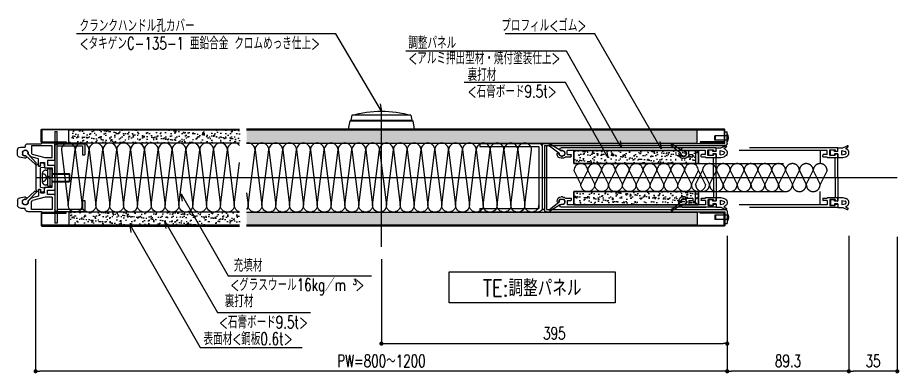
# Model space of a CAD drawing. Extents: x 21 to 47673, y 9 to 26406.
# Drawn here: x 4497 to 5135, y 20680 to 20937 of the extents above; entities that cross this region are included whole.
import ezdxf
from ezdxf.enums import TextEntityAlignment as Align

# ---------------------------------------------------------------- set-up
doc = ezdxf.new("R2010")
doc.units = 0
doc.header["$LTSCALE"] = 10
doc.header["$PDMODE"] = 35
doc.header["$PDSIZE"] = 5
doc.linetypes.add('HIDDEN', pattern=[9.525, 6.35, -3.175])
for name, color, linetype in [('_基準', 1, 'Continuous'), ('_文字', 3, 'Continuous'), ('_製品', 4, 'Continuous'), ('_製品寸法', 9, 'Continuous'), ('_製品点線', 6, 'Continuous')]:
    doc.layers.add(name, color=color, linetype=linetype)
doc.styles.add('OKAMURA', font='simplex8.shx', dxfattribs={"width": 0.7, "bigfont": 'BIGFONT.shx'})
doc.dimstyles.new('OKAMURA-003', dxfattribs={"dimscale": 3, "dimtxt": 3, "dimasz": 1, "dimexe": 0, "dimexo": 3, "dimgap": 1, "dimtad": 1, "dimdec": 3, "dimdsep": 46, "dimtxsty": 'OKAMURA', "dimblk1": 'DOT', "dimblk2": 'DOT', "dimsah": 1, "dimcen": 0, "dimclrd": 9, "dimclre": 9, "dimclrt": 3, "dimadec": 0, "dimazin": 0, "dimtfac": 1, "dimtdec": 3, "dimtix": 1, "dimtmove": 2, "dimatfit": 3, "dimldrblk": 'NONE', "dimfxl": 0, "dimtolj": 1, "dimarcsym": 0})
pattern_1 = [(37.5, (-2975.263, 4866.6654), (-0.160003, 4.8941324), [0, -3.8608, 0, -4.318, 0, -4.1275]), (7.5, (-2975.263, 4866.6654), (4.495233, 7.168251), [0, -2.0828, 0, -3.4798, 0, -1.3335]), (327.5, (-2978.387, 4866.6654), (7.9099237, 0.014372), [0, -1.27, 0, -4.572, 0, -5.969]), (317.5, (-2978.387, 4866.6654), (7.6355645, 2.229293), [0, -0.635, 0, -2.9972, 0, -3.429])]
pattern_2 = [(37.5, (-2967.863, 4866.6654), (-0.160003, 4.8941324), [0, -3.8608, 0, -4.318, 0, -4.1275]), (7.5, (-2967.863, 4866.6654), (4.495233, 7.168251), [0, -2.0828, 0, -3.4798, 0, -1.3335]), (327.5, (-2970.987, 4866.6654), (7.9099237, 0.0143718), [0, -1.27, 0, -4.572, 0, -5.969]), (317.5, (-2970.987, 4866.6654), (7.6355645, 2.229293), [0, -0.635, 0, -2.9972, 0, -3.429])]

# ---------------------------------------------------------------- blocks, each defined once
blk = doc.blocks.new('_DOT')
at = {"color": 0, "linetype": 'ByBlock'}
blk.add_line((-0.5, 0), (-1, 0), dxfattribs=at)
at = {"color": 0, "linetype": 'ByBlock', "const_width": 0.5}
blk.add_lwpolyline([(-0.25, 0, 1), (0.25, 0, 1)], format="xyb", close=True, dxfattribs=at)
blk = doc.blocks.new('*D2203')
at = {"layer": '_製品寸法', "color": 9, "lineweight": -2, "transparency": 16777216}
for p, q in [((500, -42.1), (500, -140)), ((0, -59), (0, -140)), ((497, -140), (3, -140))]:
    blk.add_line(p, q, dxfattribs=at)
at = {"layer": 'Defpoints', "color": 0, "transparency": 16777216}
for p in [(500, -33.1), (0, -50), (0, -140)]:
    blk.add_point(p, dxfattribs=at)
at = {"layer": '_製品寸法', "color": 9, "lineweight": -2, "transparency": 16777216, "xscale": 3, "yscale": 3, "zscale": 3, "rotation": 180}
blk.add_blockref('_DOT', (0, -140), dxfattribs=at)
at = {"layer": '_製品寸法', "color": 9, "lineweight": -2, "transparency": 16777216, "xscale": 3, "yscale": 3, "zscale": 3}
blk.add_blockref('_DOT', (500, -140), dxfattribs=at)
at = {"layer": '_製品寸法', "color": 3, "transparency": 16777216, "insert": (250, -132.5), "char_height": 9, "attachment_point": 5, "style": 'OKAMURA'}
blk.add_mtext('\\A1;PW=800～1200', dxfattribs=at)
blk = doc.blocks.new('_None')
blk = doc.blocks.new('*D2204')
at = {"layer": '_製品寸法', "color": 9, "lineweight": -2, "transparency": 16777216}
for p, q in [((500, -42.1), (500, -120)), ((250, -59), (250, -120)), ((253, -120), (497, -120))]:
    blk.add_line(p, q, dxfattribs=at)
at = {"layer": 'Defpoints', "color": 0, "transparency": 16777216}
for p in [(500, -33.1), (250, -50), (500, -120)]:
    blk.add_point(p, dxfattribs=at)
at = {"layer": '_製品寸法', "color": 9, "lineweight": -2, "transparency": 16777216, "xscale": 3, "yscale": 3, "zscale": 3, "rotation": 180}
blk.add_blockref('_DOT', (250, -120), dxfattribs=at)
at = {"layer": '_製品寸法', "color": 9, "lineweight": -2, "transparency": 16777216, "xscale": 3, "yscale": 3, "zscale": 3}
blk.add_blockref('_DOT', (500, -120), dxfattribs=at)
at = {"layer": '_製品寸法', "color": 3, "transparency": 16777216, "insert": (375, -112.5), "char_height": 9, "attachment_point": 5, "style": 'OKAMURA'}
blk.add_mtext('\\A1;395', dxfattribs=at)
blk = doc.blocks.new('A$C7C7E46CA')
at = {"layer": '_製品'}
for p, q in [((0, 49.4), (42.7, 49.4)), ((0, 47.1), (0, 49.4)), ((0, 47.1), (42.7, 47.1)), ((42.7, 2.3), (42.7, 47.1)), ((45, 2.3), (45, 47.1)), ((0, 2.3), (42.7, 2.3)), ((0, 0), (0, 2.3)), ((0, 0), (42.7, 0))]:
    blk.add_line(p, q, dxfattribs=at)
for centre, start, end in [((42.7, 47.1), 0, 90), ((42.7, 2.3), 270, 0)]:
    blk.add_arc(centre, 2.3, start, end, dxfattribs=at)
blk = doc.blocks.new('A$C0FEE6D3D')
at = {"layer": '_製品'}
for p, q in [((0.25, 47.03), (6.91, 41.88)), ((8.05, 43.51), (0.93, 48.01)), ((120.31, 45.56), (8.61, 45.56)), ((120.61, 45.56), (124.11, 45.56)), ((120.61, 43.01), (120.61, 45.56)), ((120.61, 43.56), (120.61, 45.26)), ((124.11, 45.56), (127.4, 47.07)), ((126.11, 45.17), (127.86, 46.18)), ((126.11, 45.17), (126.98, 44.73)), ((5.61, 41.31), (5.61, 41.06)), ((7.11, 41.06), (7.11, 41.31)), ((9.61, 43.56), (8.61, 43.56)), ((8.61, 39.56), (9.61, 39.56)), ((11.11, 42.06), (11.11, 41.06)), ((11.11, 42.06), (11.11, 41.06)), ((11.75, 38.96), (15.51, 38.96)), ((112.81, 43.66), (12.81, 43.66)), ((12.81, 40.66), (12.81, 43.66)), ((12.81, 40.66), (15.51, 40.66)), ((15.81, 39.26), (15.81, 40.36)), ((109.81, 39.26), (109.81, 40.36)), ((112.81, 40.66), (110.11, 40.66)), ((110.11, 38.96), (112.81, 38.96)), ((112.81, 40.66), (112.81, 43.66)), ((112.81, 38.86), (112.81, 38.96)), ((113.11, 38.56), (120.61, 38.56)), ((114.71, 40.26), (114.71, 43.86)), ((115.01, 44.16), (118.61, 44.16)), ((118.61, 39.96), (115.01, 39.96)), ((115.31, 40.06), (115.31, 44.06)), ((115.31, 44.06), (118.31, 44.06)), ((118.31, 40.06), (115.31, 40.06)), ((118.31, 43.01), (118.31, 44.06)), ((120.61, 43.01), (118.31, 43.01)), ((120.61, 41.11), (118.31, 41.11)), ((118.31, 41.11), (118.31, 40.06)), ((120.61, 41.11), (118.31, 41.11)), ((118.61, 44.16), (118.61, 43.26)), ((118.61, 43.26), (120.31, 43.26)), ((120.31, 41.06), (118.61, 41.06)), ((118.61, 39.96), (118.61, 41.06)), ((118.61, 24.06), (118.61, 38.56)), ((120.61, 41.11), (120.61, 38.56)), ((120.61, 24.36), (120.61, 40.76)), ((120.61, 38.56), (124.11, 38.56)), ((123.61, 40.49), (123.61, 43.62)), ((123.61, 43.62), (125.87, 43.02)), ((123.61, 40.49), (125.87, 41.09)), ((124.11, 38.56), (126.38, 39.16)), ((9.61, 38.06), (8.61, 38.06)), ((118.61, 24.06), (118.61, 9.56)), ((120.61, 24.36), (120.31, 24.06)), ((120.61, 23.76), (120.31, 24.06)), ((120.61, 23.76), (120.61, 7.36)), ((5.61, 6.81), (5.61, 7.06)), ((7.11, 7.06), (7.11, 6.81)), ((9.61, 10.06), (8.61, 10.06)), ((8.61, 8.56), (9.61, 8.56)), ((11.11, 6.06), (11.11, 7.06)), ((11.11, 6.06), (11.11, 7.06)), ((11.75, 9.16), (15.51, 9.16)), ((12.81, 7.46), (12.81, 4.46)), ((12.81, 7.46), (15.51, 7.46)), ((15.81, 8.86), (15.81, 7.76)), ((109.81, 8.86), (109.81, 7.76)), ((110.11, 9.16), (112.81, 9.16)), ((112.81, 7.46), (110.11, 7.46)), ((112.81, 9.26), (112.81, 9.16)), ((112.81, 7.46), (112.81, 4.46)), ((113.11, 9.56), (120.61, 9.56)), ((114.71, 7.86), (114.71, 4.26)), ((118.61, 8.16), (115.01, 8.16)), ((115.31, 8.06), (115.31, 4.06)), ((118.31, 8.06), (115.31, 8.06)), ((118.31, 7.01), (118.31, 8.06)), ((120.61, 7.01), (118.31, 7.01)), ((120.61, 7.01), (118.31, 7.01)), ((118.61, 8.16), (118.61, 7.06)), ((120.31, 7.06), (118.61, 7.06)), ((120.61, 7.01), (120.61, 9.56)), ((120.61, 9.56), (124.11, 9.56)), ((123.61, 7.62), (123.61, 4.49)), ((123.61, 7.62), (125.87, 7.02)), ((124.11, 9.56), (126.38, 8.96)), ((0.25, 1.08), (6.91, 6.23)), ((8.05, 4.6), (0.93, 0.1)), ((9.61, 4.56), (8.61, 4.56)), ((120.31, 2.56), (8.61, 2.56)), ((112.81, 4.46), (12.81, 4.46)), ((115.01, 3.96), (118.61, 3.96)), ((115.31, 4.06), (118.31, 4.06)), ((118.31, 5.11), (118.31, 4.06)), ((120.61, 5.11), (118.31, 5.11)), ((118.61, 4.86), (120.31, 4.86)), ((118.61, 3.96), (118.61, 4.86)), ((120.61, 5.11), (120.61, 2.56)), ((120.61, 4.56), (120.61, 2.86)), ((120.61, 2.56), (124.11, 2.56)), ((123.61, 4.49), (125.87, 5.09)), ((124.11, 2.56), (127.4, 1.04)), ((126.11, 2.94), (126.98, 3.39)), ((126.11, 2.94), (127.86, 1.93))]:
    blk.add_line(p, q, dxfattribs=at)
for centre, radius, start, end in [((0.59, 47.52), 0.6, 55.00043, 235.00043), ((8.61, 44.56), 1, 90, 270), ((120.31, 45.26), 0.3, 0.00009, 90), ((125.61, 42.06), 3, 284.81767, 62.90822), ((127.61, 46.61), 0.5, 300.00242, 114.67084), ((6.36, 41.31), 0.75, 0, 180), ((8.61, 41.06), 3, 180, 270), ((6.61, 41.48), 0.5, 1.62983, 53.19305), ((9.11, 41.56), 2, 181.62985, 108.37125), ((8.61, 41.06), 1.5, 180, 270), ((8.32, 43.93), 0.5, 236.81003, 288.37213), ((9.61, 42.06), 1.5, 0, 90), ((9.61, 41.06), 1.5, 270, 0), ((9.61, 41.06), 3, 270, 315.57293), ((15.51, 40.36), 0.3, 0.00009, 90.00009), ((15.51, 39.26), 0.3, 270.00009, 0.00009), ((110.11, 40.36), 0.3, 90.00009, 180.00009), ((110.11, 39.26), 0.3, 180.00009, 270.00009), ((113.11, 38.86), 0.3, 180.00009, 270.00009), ((115.01, 43.86), 0.3, 90.00009, 180.00009), ((115.01, 40.26), 0.3, 180.00009, 270.00009), ((120.31, 43.56), 0.3, 270.00009, 0.00009), ((120.31, 40.76), 0.3, 0.00009, 90.00009), ((125.61, 42.06), 1, 284.81767, 74.93504), ((8.61, 7.06), 3, 90, 180), ((6.36, 6.81), 0.75, 180, 0), ((6.61, 6.63), 0.5, 306.80705, 358.37027), ((9.11, 6.56), 2, 251.62885, 178.37024), ((8.61, 7.06), 1.5, 90, 180), ((9.61, 7.06), 3, 44.42829, 90), ((9.61, 7.06), 1.5, 0, 90), ((15.51, 8.86), 0.3, 0, 90), ((15.51, 7.76), 0.3, 270, 0), ((110.11, 8.86), 0.3, 90, 180), ((110.11, 7.76), 0.3, 180, 270), ((113.11, 9.26), 0.3, 90, 180), ((115.01, 7.86), 0.3, 90, 180), ((120.31, 7.36), 0.3, 270, 0), ((125.61, 6.06), 1, 285.06505, 75.18242), ((125.61, 6.06), 3, 297.09187, 75.18242), ((0.59, 0.59), 0.6, 124.99966, 304.99966), ((8.61, 3.56), 1, 90, 270), ((8.32, 4.18), 0.5, 71.62796, 123.19006), ((9.61, 6.06), 1.5, 270, 0), ((115.01, 4.26), 0.3, 180, 270), ((120.31, 4.56), 0.3, 0, 90), ((120.31, 2.86), 0.3, 270, 0), ((127.61, 1.5), 0.5, 245.32925, 59.99767)]:
    blk.add_arc(centre, radius, start, end, dxfattribs=at)
blk = doc.blocks.new('P15_SS_TAYNAM_TE')
at = {"layer": '_製品'}
for p, q in [((24, 0), (-24, 0)), ((-22.94, -6), (-24, 0)), ((24, 0), (22.94, -6)), ((-22.94, -6), (22.94, -6)), ((-22, -6), (-22, -6.5)), ((22, -6), (22, -6.5)), ((-22, -6.5), (22, -6.5)), ((-21.38, -10), (-22, -6.5)), ((21.38, -10), (-21.38, -10)), ((21.38, -10), (22, -6.5))]:
    blk.add_line(p, q, dxfattribs=at)
blk.add_arc((0, 64.7), 77.7, 254.02719, 285.97292, dxfattribs=at)
blk = doc.blocks.new('A$C096F286E')
at = {"layer": '_製品'}
for p, q in [((6.2, 9), (0, 9)), ((1.53, 9), (1.53, 0)), ((4.68, 9), (4.68, 0)), ((4.68, 0.5), (1.53, 0.5)), ((4.68, 0), (1.53, 0))]:
    blk.add_line(p, q, dxfattribs=at)
blk.add_arc((3.1, 4.7), 5.31, 54.24261, 125.75739, dxfattribs=at)
blk = doc.blocks.new('A$C32CB7D14')
at = {"layer": '_製品'}
for p, q in [((0, 19.5), (1, 20.5)), ((0, 19.5), (0, 1.5)), ((1.5, 20.5), (1, 20.5)), ((1.5, 18.75), (1.5, 20.5)), ((3, 18.75), (3, 21)), ((5.5, 21), (3, 21)), ((6, 17.8), (5.5, 21)), ((1.5, 18.75), (3, 18.75)), ((3, 17.5), (6, 17.8)), ((3, 17.5), (3, 3.5)), ((0, 1.5), (1, 0.5)), ((1.5, 0.5), (1, 0.5)), ((1.5, 2.25), (1.5, 0.5)), ((1.5, 2.25), (3, 2.25)), ((6, 3.2), (3, 3.5)), ((3, 2.25), (3, 0)), ((5.5, 0), (6, 3.2)), ((5.5, 0), (3, 0))]:
    blk.add_line(p, q, dxfattribs=at)
blk = doc.blocks.new('A$C72ED3FC6')
at = {"layer": '_製品'}
for p, q in [((0.5, 9.25), (0, 8.75)), ((12.8, 8.75), (0, 8.75)), ((0, 8.75), (0, 3.75)), ((12.8, 9.25), (0.5, 9.25)), ((0.5, 3.25), (0.5, 9.25)), ((12.8, 12.5), (14.4, 12.5)), ((12.8, 12.5), (12.8, 0)), ((14.4, 12.5), (14.4, 0)), ((16, 12.5), (14.4, 12.5)), ((14.4, 7.17), (16, 6.25)), ((16, 12.5), (16, 0)), ((12.8, 3.75), (0, 3.75)), ((0, 3.75), (0.5, 3.25)), ((12.8, 3.25), (0.5, 3.25)), ((14.4, 0), (12.8, 0)), ((14.4, 6.25), (16, 5.33)), ((14.4, 0), (16, 0))]:
    blk.add_line(p, q, dxfattribs=at)
at = {"layer": '_製品', "linetype": 'HIDDEN', "ltscale": 0.5}
blk.add_line((20, 3.75), (20, 8.75), dxfattribs=at)
for centre, radius, start, end in [((17.54, 9.05), 2.48, 353.07269, 128.21191), ((19.36, 6.46), 2.37, 74.41132, 185.19995), ((17.54, 3.45), 2.48, 231.78809, 6.92735), ((19.36, 6.04), 2.37, 174.80017, 285.58872)]:
    blk.add_arc(centre, radius, start, end, dxfattribs=at)
blk = doc.blocks.new('A$C47657887')
at = {"layer": '_製品'}
for p, q in [((9.77, 1.02), (3.93, 7.44)), ((2.51, 6.02), (8.92, 0.18))]:
    blk.add_line(p, q, dxfattribs=at)
for centre, radius, start, end in [((1.99, 7.95), 2, 345.13234, 284.86819), ((9.35, 0.6), 0.6, 225, 45)]:
    blk.add_arc(centre, radius, start, end, dxfattribs=at)
blk = doc.blocks.new('A$C098A5279')
at = {"layer": '_製品'}
for p, q in [((0, 0), (0, 66)), ((1.6, 66), (0, 66)), ((1.6, 33), (1.6, 66)), ((1.6, 57.5), (20, 57.5)), ((1.6, 55.9), (20, 55.9)), ((20, 49.5), (20, 55.9)), ((21.6, 49.5), (21.6, 55.9)), ((20, 49.5), (21.6, 49.5)), ((1.6, 33), (1.6, 0)), ((20, 16.5), (21.6, 16.5)), ((20, 10.1), (20, 16.5)), ((21.6, 10.1), (21.6, 16.5)), ((1.6, 10.1), (20, 10.1)), ((1.6, 8.5), (20, 8.5)), ((1.6, 0), (0, 0))]:
    blk.add_line(p, q, dxfattribs=at)
for centre, start, end in [((1.6, 55.9), 90.001, 180), ((20, 55.9), 0, 90), ((1.6, 10.1), 179.999, 270), ((20, 10.1), 270, 0)]:
    blk.add_arc(centre, 1.6, start, end, dxfattribs=at)
blk = doc.blocks.new('P15US_BASE00')
at = {"layer": '_製品'}
for p, q in [((-13.5, 16.26), (-13.5, 20)), ((-11.5, 22), (-8, 22)), ((-7.76, 19.77), (-8.76, 19.59)), ((-8, 22.96), (-8, 22)), ((-7.55, 23.8), (-6.75, 24.33)), ((-6.2, 24.5), (3.5, 24.5)), ((11.5, 23), (-3.5, 23)), ((-3.5, 23), (-3.5, 17.47)), ((3.91, 24.91), (3.5, 24.5)), ((4.12, 25), (13, 25)), ((11.5, 14.27), (11.5, 23)), ((13.5, 12.77), (13.5, 24.5)), ((-8.61, 14.14), (-12.26, 14.78)), ((-10, 18.11), (-10, 17.14)), ((-7.75, 14.14), (-8.61, 14.14)), ((-7.75, 15.64), (-8.5, 15.64)), ((-6, 18.29), (-6, 17.14)), ((-6, 17.14), (-4.29, 15.43)), ((-3.5, 17.47), (-2.68, 16.65)), ((1.5, 13.5), (-2.92, 14.64)), ((6.5, 14.27), (-2.68, 16.65)), ((1.5, 8.8), (1.5, 13.5)), ((11.5, 14.27), (6.5, 14.27)), ((1.8, 8.5), (2.7, 8.5)), ((3, 8.8), (3, 10.7)), ((3.3, 11), (5.7, 11)), ((6, 10.7), (6, 7)), ((6, 7), (11.5, 7)), ((8, 12.27), (8, 9)), ((13, 12.27), (8, 12.27)), ((8, 9), (13, 9)), ((11.5, 7), (11.5, 0.3)), ((13.5, 0.3), (13.5, 8.5)), ((11.5, 0.3), (11.8, 0)), ((11.5, -0.3), (11.8, 0)), ((13.5, 0.3), (13.2, 0)), ((13.2, 0), (13.5, -0.3)), ((11.5, -7), (11.5, -0.3)), ((13.5, -0.3), (13.5, -8.5)), ((1.5, -8.8), (1.5, -13.5)), ((1.8, -8.5), (2.7, -8.5)), ((3, -8.8), (3, -10.7)), ((3.3, -11), (5.7, -11)), ((6, -7), (11.5, -7)), ((6, -10.7), (6, -7)), ((8, -9), (13, -9)), ((8, -12.27), (8, -9)), ((13, -12.27), (8, -12.27)), ((-13.5, -16.26), (-13.5, -20)), ((-8.61, -14.14), (-12.26, -14.78)), ((-10, -18.11), (-10, -17.14)), ((-7.75, -14.14), (-8.61, -14.14)), ((-7.75, -15.64), (-8.5, -15.64)), ((-6, -17.14), (-4.29, -15.43)), ((-6, -18.29), (-6, -17.14)), ((-3.5, -17.47), (-2.68, -16.65)), ((-3.5, -23), (-3.5, -17.47)), ((1.5, -13.5), (-2.92, -14.64)), ((6.5, -14.27), (-2.68, -16.65)), ((11.5, -14.27), (6.5, -14.27)), ((11.5, -14.27), (11.5, -23)), ((13.5, -12.77), (13.5, -24.5)), ((13.5, -12.77), (13.5, -24.5)), ((-11.5, -22), (-8, -22)), ((-7.76, -19.77), (-8.76, -19.59)), ((-8, -22.96), (-8, -22)), ((-7.55, -23.8), (-6.75, -24.33)), ((-6.2, -24.5), (3.5, -24.5)), ((11.5, -23), (-3.5, -23)), ((3.91, -24.91), (3.5, -24.5)), ((4.12, -25), (13, -25))]:
    blk.add_line(p, q, dxfattribs=at)
for centre, radius, start, end in [((-11.5, 20), 2, 90, 180), ((-8.5, 18.11), 1.5, 100.00002, 180), ((-7, 22.96), 1, 123.69007, 180), ((-7.5, 18.29), 1.5, 0.00001, 100.00002), ((-6.2, 23.5), 1, 90, 123.69007), ((4.12, 24.7), 0.3, 90, 135), ((13, 24.5), 0.5, 0, 90), ((-12, 16.26), 1.5, 180, 260), ((-8.5, 17.14), 1.5, 180, 270), ((-7.75, 14.89), 0.75, 270, 90), ((-2.17, 17.55), 3, 225, 255.5), ((13, 12.77), 0.5, 270, 0), ((1.8, 8.8), 0.3, 180, 270), ((2.7, 8.8), 0.3, 270, 0), ((3.3, 10.7), 0.3, 90, 180), ((5.7, 10.7), 0.3, 0, 90), ((13, 8.5), 0.5, 0, 90), ((1.8, -8.8), 0.3, 90, 180), ((2.7, -8.8), 0.3, 0, 90), ((3.3, -10.7), 0.3, 180, 270), ((5.7, -10.7), 0.3, 270, 360), ((13, -8.5), 0.5, 270, 0), ((13, -12.77), 0.5, 0, 90), ((-12, -16.26), 1.5, 100, 180), ((-8.5, -17.14), 1.5, 90, 180), ((-8.5, -18.11), 1.5, 180, 259.99998), ((-7.5, -18.29), 1.5, 259.99998, 359.99999), ((-7.75, -14.89), 0.75, 270, 90), ((-2.17, -17.55), 3, 104.5, 135), ((-11.5, -20), 2, 180, 270), ((-7, -22.96), 1, 180, 236.30993), ((-6.2, -23.5), 1, 236.30993, 270), ((4.12, -24.7), 0.3, 225, 270), ((13, -24.5), 0.5, 270, 0)]:
    blk.add_arc(centre, radius, start, end, dxfattribs=at)
for name, p in [('A$C098A5279', (13.5, -33)), ('A$C47657887', (-9.98, 9.71)), ('A$C32CB7D14', (0, -10.5))]:
    blk.add_blockref(name, p, dxfattribs=at)
at = {"layer": '_製品', "xscale": -1}
blk.add_blockref('A$C72ED3FC6', (24.3, -6.25), dxfattribs=at)
at = {"layer": '_製品', "xscale": -1, "rotation": 180}
blk.add_blockref('A$C47657887', (-9.98, -9.71), dxfattribs=at)
blk = doc.blocks.new('P15SS_BASE_TE_TV')
at = {"layer": '_製品'}
h = blk.add_hatch(dxfattribs=at)
h.set_pattern_fill('AR-SAND', color=256, scale=0.1, style=0)
h.set_pattern_definition(pattern_1)
edge = h.paths.add_edge_path()
edge.add_line((147.5, 24.9), (24, 24.9))
edge.add_line((24, 24.9), (24, 34.4))
edge.add_line((24, 34.4), (147.5, 34.4))
h = blk.add_hatch(dxfattribs=at)
h.set_pattern_fill('AR-SAND', color=256, scale=0.1, style=0)
h.set_pattern_definition(pattern_2)
edge = h.paths.add_edge_path()
edge.add_line((152.5, 24.9), (478.4, 24.9))
edge.add_line((478.4, 24.9), (478.4, 34.4))
edge.add_line((478.4, 34.4), (152.5, 34.4))
h = blk.add_hatch(dxfattribs=at)
h.set_pattern_fill('AR-SAND', color=256, scale=0.1, style=0)
h.set_pattern_definition([(37.5, (-357.1593, -1106.242), (-0.160003, 4.894132), [0, -3.8608, 0, -4.318, 0, -4.1275]), (7.5, (-357.1593, -1106.242), (4.495233, 7.16825), [0, -2.0828, 0, -3.4798, 0, -1.3335]), (327.5, (-360.2835, -1106.242), (7.909924, 0.014372), [0, -1.27, 0, -4.572, 0, -5.969]), (317.5, (-360.2835, -1106.242), (7.635565, 2.229293), [0, -0.635, 0, -2.9972, 0, -3.429])])
h.paths.add_polyline_path([(389.2, 10.1), (479.2, 10.1), (479.2, 19.6), (389.2, 19.6)])
h = blk.add_hatch(dxfattribs=at)
h.set_pattern_fill('AR-SAND', color=256, scale=0.1, style=0)
h.set_pattern_definition([(37.5, (-8528.622, 4696.829), (-0.1600031, 4.8941324), [0, -3.8608, 0, -4.318, 0, -4.1275]), (7.5, (-8528.622, 4696.829), (4.495233, 7.168251), [0, -2.0828, 0, -3.4798, 0, -1.3335]), (327.5, (-8531.746, 4696.829), (7.9099237, 0.0143718), [0, -1.27, 0, -4.572, 0, -5.969]), (317.5, (-8531.746, 4696.829), (7.6355645, 2.2292932), [0, -0.635, 0, -2.9972, 0, -3.429])])
h.paths.add_polyline_path([(389.2, -10.1), (479.2, -10.1), (479.2, -19.6), (389.2, -19.6)])
h = blk.add_hatch(dxfattribs=at)
h.set_pattern_fill('AR-SAND', color=256, scale=0.1, style=0)
h.set_pattern_definition(pattern_1)
edge = h.paths.add_edge_path()
edge.add_line((147.5, -24.9), (24, -24.9))
edge.add_line((24, -24.9), (24, -34.4))
edge.add_line((24, -34.4), (147.5, -34.4))
h = blk.add_hatch(dxfattribs=at)
h.set_pattern_fill('AR-SAND', color=256, scale=0.1, style=0)
h.set_pattern_definition(pattern_2)
edge = h.paths.add_edge_path()
edge.add_line((152.5, -24.9), (478.4, -24.9))
edge.add_line((478.4, -24.9), (478.4, -34.4))
edge.add_line((478.4, -34.4), (152.5, -34.4))
at = {"layer": '_基準'}
blk.add_line((250, 50), (250, -50), dxfattribs=at)
at = {"layer": '_製品'}
for p, q in [((498.4, 33.1), (500, 33.1)), ((498.4, 24.7), (498.4, 33.1)), ((500, 24.7), (500, 33.1)), ((366.2, -23.1), (366.2, 23.1)), ((367.8, 23.1), (366.2, 23.1)), ((367.8, -23.1), (367.8, 23.1)), ((369.4, 24.7), (498.4, 24.7)), ((369.4, -23.1), (369.4, 23.1)), ((369.4, 23.1), (498.4, 23.1)), ((484.2, 5.1), (479.2, -5.1)), ((367.8, -23.1), (498.4, -23.1)), ((367.8, -24.7), (498.4, -24.7)), ((498.4, -24.7), (498.4, -33.1)), ((500, -24.7), (500, -33.1)), ((498.4, -33.1), (500, -33.1))]:
    blk.add_line(p, q, dxfattribs=at)
for points in [[(147.5, 34.4), (4.6, 34.4), (4.6, 25.8), (22, 25.8), (22, 25.2), (4.6, 25.2, -0.414214), (4, 25.8), (4, 34.4, -0.414214), (4.6, 35), (147.5, 35)], [(152.5, 34.4), (497.8, 34.4), (497.8, 25.8), (480.4, 25.8), (480.4, 25.2), (497.8, 25.2, 0.414214), (498.4, 25.8), (498.4, 34.4, 0.414214), (497.8, 35), (152.5, 35)], [(33.63, 20), (33.63, 20, 0.414214), (28.63, 25), (28.63, 25, 0.414214), (23.63, 20), (23.63, 20), (28.63, -20), (28.63, -20, -0.414214), (23.63, -25), (23.63, -25, -0.414214), (18.63, -20), (18.63, -20), (23.63, 20)], [(43.63, 20), (43.63, 20, 0.414214), (38.63, 25), (38.63, 25, 0.414214), (33.63, 20), (33.63, 20), (38.63, -20), (38.63, -20, -0.414214), (33.63, -25), (33.63, -25, -0.414214), (28.63, -20), (28.63, -20), (33.63, 20)], [(53.63, 20), (53.63, 20, 0.414214), (48.63, 25), (48.63, 25, 0.414214), (43.63, 20), (43.63, 20), (48.63, -20), (48.63, -20, -0.414214), (43.63, -25), (43.63, -25, -0.414214), (38.63, -20), (38.63, -20), (43.63, 20)], [(63.63, 20), (63.63, 20, 0.414214), (58.63, 25), (58.63, 25, 0.414214), (53.63, 20), (53.63, 20), (58.63, -20), (58.63, -20, -0.414214), (53.63, -25), (53.63, -25, -0.414214), (48.63, -20), (48.63, -20), (53.63, 20)], [(73.63, 20), (73.63, 20, 0.414214), (68.63, 25), (68.63, 25, 0.414214), (63.63, 20), (63.63, 20), (68.63, -20), (68.63, -20, -0.414214), (63.63, -25), (63.63, -25, -0.414214), (58.63, -20), (58.63, -20), (63.63, 20)], [(83.63, 20), (83.63, 20, 0.414214), (78.63, 25), (78.63, 25, 0.414214), (73.63, 20), (73.63, 20), (78.63, -20), (78.63, -20, -0.414214), (73.63, -25), (73.63, -25, -0.414214), (68.63, -20), (68.63, -20), (73.63, 20)], [(93.63, 20), (93.63, 20, 0.414214), (88.63, 25), (88.63, 25, 0.414214), (83.63, 20), (83.63, 20), (88.63, -20), (88.63, -20, -0.414214), (83.63, -25), (83.63, -25, -0.414214), (78.63, -20), (78.63, -20), (83.63, 20)], [(103.63, 20), (103.63, 20, 0.414214), (98.63, 25), (98.63, 25, 0.414214), (93.63, 20), (93.63, 20), (98.63, -20), (98.63, -20, -0.414214), (93.63, -25), (93.63, -25, -0.414214), (88.63, -20), (88.63, -20), (93.63, 20)], [(113.63, 20), (113.63, 20, 0.414214), (108.63, 25), (108.63, 25, 0.414214), (103.63, 20), (103.63, 20), (108.63, -20), (108.63, -20, -0.414214), (103.63, -25), (103.63, -25, -0.414214), (98.63, -20), (98.63, -20), (103.63, 20)], [(123.63, 20), (123.63, 20, 0.414214), (118.63, 25), (118.63, 25, 0.414214), (113.63, 20), (113.63, 20), (118.63, -20), (118.63, -20, -0.414214), (113.63, -25), (113.63, -25, -0.414214), (108.63, -20), (108.63, -20), (113.63, 20)], [(133.63, 20), (133.63, 20, 0.414214), (128.63, 25), (128.63, 25, 0.414214), (123.63, 20), (123.63, 20), (128.63, -20), (128.63, -20, -0.414214), (123.63, -25), (123.63, -25, -0.414214), (118.63, -20), (118.63, -20), (123.63, 20)], [(143.63, 20), (143.63, 20, 0.414214), (138.63, 25), (138.63, 25, 0.414214), (133.63, 20), (133.63, 20), (138.63, -20), (138.63, -20, -0.414214), (133.63, -25), (133.63, -25, -0.414214), (128.63, -20), (128.63, -20), (133.63, 20)], [(147.5, -23.17, -0.224591), (143.63, -25), (143.63, -25, -0.414214), (138.63, -20), (138.63, -20), (143.63, 20)], [(147.5, 24.87, 0.348652), (143.63, 20), (143.63, 20), (147.5, -10.92)], [(163.63, 20), (163.63, 20, 0.414214), (158.63, 25), (158.63, 25, 0.414214), (153.63, 20), (153.63, 20), (158.63, -20), (158.63, -20, -0.414214), (153.63, -25), (153.63, -25, -0.057288), (152.5, -24.87, -0.057288)], [(153.63, 20), (153.63, 20, 0.173483), (152.5, 23.17, 0.173483)], [(173.63, 20), (173.63, 20, 0.414214), (168.63, 25), (168.63, 25, 0.414214), (163.63, 20), (163.63, 20), (168.63, -20), (168.63, -20, -0.414214), (163.63, -25), (163.63, -25, -0.414214), (158.63, -20), (158.63, -20), (163.63, 20)], [(183.63, 20), (183.63, 20, 0.414214), (178.63, 25), (178.63, 25, 0.414214), (173.63, 20), (173.63, 20), (178.63, -20), (178.63, -20, -0.414214), (173.63, -25), (173.63, -25, -0.414214), (168.63, -20), (168.63, -20), (173.63, 20)], [(193.63, 20), (193.63, 20, 0.414214), (188.63, 25), (188.63, 25, 0.414214), (183.63, 20), (183.63, 20), (188.63, -20), (188.63, -20, -0.414214), (183.63, -25), (183.63, -25, -0.414214), (178.63, -20), (178.63, -20), (183.63, 20)], [(203.63, 20), (203.63, 20, 0.414214), (198.63, 25), (198.63, 25, 0.414214), (193.63, 20), (193.63, 20), (198.63, -20), (198.63, -20, -0.414214), (193.63, -25), (193.63, -25, -0.414214), (188.63, -20), (188.63, -20), (193.63, 20)], [(213.63, 20), (213.63, 20, 0.414214), (208.63, 25), (208.63, 25, 0.414214), (203.63, 20), (203.63, 20), (208.63, -20), (208.63, -20, -0.414214), (203.63, -25), (203.63, -25, -0.414214), (198.63, -20), (198.63, -20), (203.63, 20)], [(223.63, 20), (223.63, 20, 0.414214), (218.63, 25), (218.63, 25, 0.414214), (213.63, 20), (213.63, 20), (218.63, -20), (218.63, -20, -0.414214), (213.63, -25), (213.63, -25, -0.414214), (208.63, -20), (208.63, -20), (213.63, 20)], [(233.63, 20), (233.63, 20, 0.414214), (228.63, 25), (228.63, 25, 0.414214), (223.63, 20), (223.63, 20), (228.63, -20), (228.63, -20, -0.414214), (223.63, -25), (223.63, -25, -0.414214), (218.63, -20), (218.63, -20), (223.63, 20)], [(243.63, 20), (243.63, 20, 0.414214), (238.63, 25), (238.63, 25, 0.414214), (233.63, 20), (233.63, 20), (238.63, -20), (238.63, -20, -0.414214), (233.63, -25), (233.63, -25, -0.414214), (228.63, -20), (228.63, -20), (233.63, 20)], [(253.63, 20), (253.63, 20, 0.414214), (248.63, 25), (248.63, 25, 0.414214), (243.63, 20), (243.63, 20), (248.63, -20), (248.63, -20, -0.414214), (243.63, -25), (243.63, -25, -0.414214), (238.63, -20), (238.63, -20), (243.63, 20)], [(263.63, 20), (263.63, 20, 0.414214), (258.63, 25), (258.63, 25, 0.414214), (253.63, 20), (253.63, 20), (258.63, -20), (258.63, -20, -0.414214), (253.63, -25), (253.63, -25, -0.414214), (248.63, -20), (248.63, -20), (253.63, 20)], [(273.63, 20), (273.63, 20, 0.414214), (268.63, 25), (268.63, 25, 0.414214), (263.63, 20), (263.63, 20), (268.63, -20), (268.63, -20, -0.414214), (263.63, -25), (263.63, -25, -0.414214), (258.63, -20), (258.63, -20), (263.63, 20)], [(283.63, 20), (283.63, 20, 0.414214), (278.63, 25), (278.63, 25, 0.414214), (273.63, 20), (273.63, 20), (278.63, -20), (278.63, -20, -0.414214), (273.63, -25), (273.63, -25, -0.414214), (268.63, -20), (268.63, -20), (273.63, 20)], [(293.63, 20), (293.63, 20, 0.414214), (288.63, 25), (288.63, 25, 0.414214), (283.63, 20), (283.63, 20), (288.63, -20), (288.63, -20, -0.414214), (283.63, -25), (283.63, -25, -0.414214), (278.63, -20), (278.63, -20), (283.63, 20)], [(303.63, 20), (303.63, 20, 0.414214), (298.63, 25), (298.63, 25, 0.414214), (293.63, 20), (293.63, 20), (298.63, -20), (298.63, -20, -0.414214), (293.63, -25), (293.63, -25, -0.414214), (288.63, -20), (288.63, -20), (293.63, 20)], [(313.63, 20), (313.63, 20, 0.414214), (308.63, 25), (308.63, 25, 0.414214), (303.63, 20), (303.63, 20), (308.63, -20), (308.63, -20, -0.414214), (303.63, -25), (303.63, -25, -0.414214), (298.63, -20), (298.63, -20), (303.63, 20)], [(323.63, 20), (323.63, 20, 0.414214), (318.63, 25), (318.63, 25, 0.414214), (313.63, 20), (313.63, 20), (318.63, -20), (318.63, -20, -0.414214), (313.63, -25), (313.63, -25, -0.414214), (308.63, -20), (308.63, -20), (313.63, 20)], [(333.63, 20), (333.63, 20, 0.414214), (328.63, 25), (328.63, 25, 0.414214), (323.63, 20), (323.63, 20), (328.63, -20), (328.63, -20, -0.414214), (323.63, -25), (323.63, -25, -0.414214), (318.63, -20), (318.63, -20), (323.63, 20)], [(343.63, 20), (343.63, 20, 0.414214), (338.63, 25), (338.63, 25, 0.414214), (333.63, 20), (333.63, 20), (338.63, -20), (338.63, -20, -0.414214), (333.63, -25), (333.63, -25, -0.414214), (328.63, -20), (328.63, -20), (333.63, 20)], [(353.63, 20), (353.63, 20, 0.414214), (348.63, 25), (348.63, 25, 0.414214), (343.63, 20), (343.63, 20), (348.63, -20), (348.63, -20, -0.414214), (343.63, -25), (343.63, -25, -0.414214), (338.63, -20), (338.63, -20), (343.63, 20)], [(363.63, 20), (363.63, 20, 0.414214), (358.63, 25), (358.63, 25, 0.414214), (353.63, 20), (353.63, 20), (358.63, -20), (358.63, -20, -0.414214), (353.63, -25), (353.63, -25, -0.414214), (348.63, -20), (348.63, -20), (353.63, 20)], [(404.2, 5.1), (404.2, 5.1, 0.414214), (399.2, 10.1), (399.2, 10.1, 0.414214), (394.2, 5.1), (394.2, 5.1), (399.2, -5.1), (399.2, -5.1, -0.414214), (394.2, -10.1), (394.2, -10.1, -0.414214), (389.2, -5.1), (389.2, -5.1), (394.2, 5.1)], [(414.2, 5.1), (414.2, 5.1, 0.414214), (409.2, 10.1), (409.2, 10.1, 0.414214), (404.2, 5.1), (404.2, 5.1), (409.2, -5.1), (409.2, -5.1, -0.414214), (404.2, -10.1), (404.2, -10.1, -0.414214), (399.2, -5.1), (399.2, -5.1), (404.2, 5.1)], [(424.2, 5.1), (424.2, 5.1, 0.414214), (419.2, 10.1), (419.2, 10.1, 0.414214), (414.2, 5.1), (414.2, 5.1), (419.2, -5.1), (419.2, -5.1, -0.414214), (414.2, -10.1), (414.2, -10.1, -0.414214), (409.2, -5.1), (409.2, -5.1), (414.2, 5.1)], [(434.2, 5.1), (434.2, 5.1, 0.414214), (429.2, 10.1), (429.2, 10.1, 0.414214), (424.2, 5.1), (424.2, 5.1), (429.2, -5.1), (429.2, -5.1, -0.414214), (424.2, -10.1), (424.2, -10.1, -0.414214), (419.2, -5.1), (419.2, -5.1), (424.2, 5.1)], [(444.2, 5.1), (444.2, 5.1, 0.414214), (439.2, 10.1), (439.2, 10.1, 0.414214), (434.2, 5.1), (434.2, 5.1), (439.2, -5.1), (439.2, -5.1, -0.414214), (434.2, -10.1), (434.2, -10.1, -0.414214), (429.2, -5.1), (429.2, -5.1), (434.2, 5.1)], [(454.2, 5.1), (454.2, 5.1, 0.414214), (449.2, 10.1), (449.2, 10.1, 0.414214), (444.2, 5.1), (444.2, 5.1), (449.2, -5.1), (449.2, -5.1, -0.414214), (444.2, -10.1), (444.2, -10.1, -0.414214), (439.2, -5.1), (439.2, -5.1), (444.2, 5.1)], [(464.2, 5.1), (464.2, 5.1, 0.414214), (459.2, 10.1), (459.2, 10.1, 0.414214), (454.2, 5.1), (454.2, 5.1), (459.2, -5.1), (459.2, -5.1, -0.414214), (454.2, -10.1), (454.2, -10.1, -0.414214), (449.2, -5.1), (449.2, -5.1), (454.2, 5.1)], [(474.2, 5.1), (474.2, 5.1, 0.414214), (469.2, 10.1), (469.2, 10.1, 0.414214), (464.2, 5.1), (464.2, 5.1), (469.2, -5.1), (469.2, -5.1, -0.414214), (464.2, -10.1), (464.2, -10.1, -0.414214), (459.2, -5.1), (459.2, -5.1), (464.2, 5.1)], [(484.2, 5.1), (484.2, 5.1, 0.414214), (479.2, 10.1), (479.2, 10.1, 0.414214), (474.2, 5.1), (474.2, 5.1), (479.2, -5.1), (479.2, -5.1, -0.414214), (474.2, -10.1), (474.2, -10.1, -0.414214), (469.2, -5.1), (469.2, -5.1), (474.2, 5.1)], [(147.5, -34.4), (4.6, -34.4), (4.6, -25.8), (22, -25.8), (22, -25.2), (4.6, -25.2, 0.414214), (4, -25.8), (4, -34.4, 0.414214), (4.6, -35), (147.5, -35)], [(152.5, -34.4), (497.8, -34.4), (497.8, -25.8), (480.4, -25.8), (480.4, -25.2), (497.8, -25.2, -0.414214), (498.4, -25.8), (498.4, -34.4, -0.414214), (497.8, -35), (152.5, -35)]]:
    blk.add_lwpolyline(points, format="xyb", dxfattribs=at)
for points in [[(147.5, 24.9), (24, 24.9), (24, 34.4), (147.5, 34.4)], [(152.5, 24.9), (478.4, 24.9), (478.4, 34.4), (152.5, 34.4)], [(152.5, 10.92), (153.63, 20)], [(147.5, -24.9), (24, -24.9), (24, -34.4), (147.5, -34.4)], [(152.5, -24.9), (478.4, -24.9), (478.4, -34.4), (152.5, -34.4)]]:
    blk.add_lwpolyline(points, dxfattribs=at)
for points in [[(389.2, 10.1), (479.2, 10.1), (479.2, 19.6), (389.2, 19.6)], [(479.2, 10.1), (389.2, 10.1), (389.2, 19.6), (479.2, 19.6)], [(389.2, -10.1), (479.2, -10.1), (479.2, -19.6), (389.2, -19.6)], [(479.2, -10.1), (389.2, -10.1), (389.2, -19.6), (479.2, -19.6)]]:
    blk.add_lwpolyline(points, close=True, dxfattribs=at)
for centre, start, end in [((369.4, 23.1), 90, 180), ((498.4, 24.7), 270, 0), ((367.8, -23.1), 180, 270), ((498.4, -24.7), 0, 90)]:
    blk.add_arc(centre, 1.6, start, end, dxfattribs=at)
for name, p in [('P15US_BASE00', (0.5, 0)), ('A$C7C7E46CA', (321.2, -24.7)), ('A$C0FEE6D3D', (371.39, -24.06)), ('P15_SS_TAYNAM_TE', (250, -35))]:
    blk.add_blockref(name, p, dxfattribs=at)
at = {"layer": '_製品', "rotation": 270}
blk.add_blockref('A$C096F286E', (491, 31.8), dxfattribs=at)
at = {"layer": '_製品', "xscale": -1, "rotation": 270}
blk.add_blockref('A$C096F286E', (491, -31.8), dxfattribs=at)
blk = doc.blocks.new('P15BASE00S_TV')
at = {"layer": '_製品点線', "linetype": 'HIDDEN'}
for p, q in [((-40.36, 22.97), (-33.7, 17.83)), ((-32.56, 19.45), (-39.68, 23.96)), ((79.7, 21.5), (-32, 21.5)), ((-31, 19.5), (-32, 19.5)), ((72.2, 19.6), (-27.8, 19.6)), ((-27.8, 16.6), (-27.8, 19.6)), ((-22.8, 19.6), (-22.8, 10.1)), ((67.2, 19.6), (67.2, 10.1)), ((72.2, 16.6), (72.2, 19.6)), ((74.1, 16.2), (74.1, 19.8)), ((74.4, 20.1), (78, 20.1)), ((74.7, 16), (74.7, 20)), ((74.7, 20), (77.7, 20)), ((77.7, 18.95), (77.7, 20)), ((78, 20.1), (78, 19.2)), ((78, 19.2), (79.7, 19.2)), ((80, 21.5), (83.5, 21.5)), ((80, 18.95), (80, 21.5)), ((80, 19.5), (80, 21.2)), ((83, 16.44), (83, 19.56)), ((83, 19.56), (85.26, 18.97)), ((83.5, 21.5), (86.79, 23.01)), ((85.5, 21.11), (87.25, 22.12)), ((85.5, 21.11), (86.37, 20.67)), ((-35, 17.25), (-35, 17)), ((-33.5, 17), (-33.5, 17.25)), ((-32, 15.5), (-31, 15.5)), ((-31, 14), (-32, 14)), ((-29.5, 18), (-29.5, 17)), ((-29.5, 18), (-29.5, 17)), ((-28.86, 14.9), (-25.1, 14.9)), ((-27.8, 16.6), (-25.1, 16.6)), ((-24.8, 15.2), (-24.8, 16.3)), ((69.2, 15.2), (69.2, 16.3)), ((72.2, 16.6), (69.5, 16.6)), ((69.5, 14.9), (72.2, 14.9)), ((72.2, 14.8), (72.2, 14.9)), ((72.5, 14.5), (80, 14.5)), ((78, 15.9), (74.4, 15.9)), ((77.7, 16), (74.7, 16)), ((80, 18.95), (77.7, 18.95)), ((80, 17.05), (77.7, 17.05)), ((77.7, 17.05), (77.7, 16)), ((80, 17.05), (77.7, 17.05)), ((79.7, 17), (78, 17)), ((78, 15.9), (78, 17)), ((78, 0), (78, 14.5)), ((80, 17.05), (80, 14.5)), ((80, 0.3), (80, 16.7)), ((80, 14.5), (83.5, 14.5)), ((83, 16.44), (85.26, 17.03)), ((83.5, 14.5), (85.77, 15.1)), ((-22.8, 10.1), (67.2, 10.1)), ((72.2, 5.1), (67.2, -5.1)), ((80, 0.3), (79.7, 0)), ((78, 0), (78, -14.5)), ((80, -0.3), (79.7, 0)), ((80, -0.3), (80, -16.7)), ((-22.8, -10.1), (67.2, -10.1)), ((-22.8, -19.6), (-22.8, -10.1)), ((67.2, -19.6), (67.2, -10.1)), ((-40.36, -22.97), (-33.7, -17.83)), ((-35, -17.25), (-35, -17)), ((-33.5, -17), (-33.5, -17.25)), ((-31, -14), (-32, -14)), ((-32, -15.5), (-31, -15.5)), ((-29.5, -18), (-29.5, -17)), ((-29.5, -18), (-29.5, -17)), ((-28.86, -14.9), (-25.1, -14.9)), ((-27.8, -16.6), (-27.8, -19.6)), ((-27.8, -16.6), (-25.1, -16.6)), ((-24.8, -15.2), (-24.8, -16.3)), ((69.2, -15.2), (69.2, -16.3)), ((69.5, -14.9), (72.2, -14.9)), ((72.2, -16.6), (69.5, -16.6)), ((72.2, -14.8), (72.2, -14.9)), ((72.2, -16.6), (72.2, -19.6)), ((72.5, -14.5), (80, -14.5)), ((74.1, -16.2), (74.1, -19.8)), ((78, -15.9), (74.4, -15.9)), ((74.7, -16), (74.7, -20)), ((77.7, -16), (74.7, -16)), ((77.7, -17.05), (77.7, -16)), ((80, -17.05), (77.7, -17.05)), ((80, -17.05), (77.7, -17.05)), ((77.7, -18.95), (77.7, -20)), ((80, -18.95), (77.7, -18.95)), ((78, -15.9), (78, -17)), ((79.7, -17), (78, -17)), ((80, -17.05), (80, -14.5)), ((80, -14.5), (83.5, -14.5)), ((80, -18.95), (80, -21.5)), ((83, -16.44), (83, -19.56)), ((83, -16.44), (85.26, -17.03)), ((83, -19.56), (85.26, -18.97)), ((83.5, -14.5), (85.77, -15.1)), ((-32.56, -19.45), (-39.68, -23.96)), ((-31, -19.5), (-32, -19.5)), ((79.7, -21.5), (-32, -21.5)), ((72.2, -19.6), (-27.8, -19.6)), ((74.4, -20.1), (78, -20.1)), ((74.7, -20), (77.7, -20)), ((78, -19.2), (79.7, -19.2)), ((78, -20.1), (78, -19.2)), ((80, -19.5), (80, -21.2)), ((80, -21.5), (83.5, -21.5)), ((83.5, -21.5), (86.79, -23.01)), ((85.5, -21.11), (86.37, -20.67)), ((85.5, -21.11), (87.25, -22.12))]:
    blk.add_line(p, q, dxfattribs=at)
for points in [[(-7.8, 5.1), (-7.8, 5.1, 0.414214), (-12.8, 10.1), (-12.8, 10.1, 0.414214), (-17.8, 5.1), (-17.8, 5.1), (-12.8, -5.1), (-12.8, -5.1, -0.414214), (-17.8, -10.1), (-17.8, -10.1, -0.414214), (-22.8, -5.1), (-22.8, -5.1), (-17.8, 5.1)], [(2.2, 5.1), (2.2, 5.1, 0.414214), (-2.8, 10.1), (-2.8, 10.1, 0.414214), (-7.8, 5.1), (-7.8, 5.1), (-2.8, -5.1), (-2.8, -5.1, -0.414214), (-7.8, -10.1), (-7.8, -10.1, -0.414214), (-12.8, -5.1), (-12.8, -5.1), (-7.8, 5.1)], [(12.2, 5.1), (12.2, 5.1, 0.414214), (7.2, 10.1), (7.2, 10.1, 0.414214), (2.2, 5.1), (2.2, 5.1), (7.2, -5.1), (7.2, -5.1, -0.414214), (2.2, -10.1), (2.2, -10.1, -0.414214), (-2.8, -5.1), (-2.8, -5.1), (2.2, 5.1)], [(22.2, 5.1), (22.2, 5.1, 0.414214), (17.2, 10.1), (17.2, 10.1, 0.414214), (12.2, 5.1), (12.2, 5.1), (17.2, -5.1), (17.2, -5.1, -0.414214), (12.2, -10.1), (12.2, -10.1, -0.414214), (7.2, -5.1), (7.2, -5.1), (12.2, 5.1)], [(32.2, 5.1), (32.2, 5.1, 0.414214), (27.2, 10.1), (27.2, 10.1, 0.414214), (22.2, 5.1), (22.2, 5.1), (27.2, -5.1), (27.2, -5.1, -0.414214), (22.2, -10.1), (22.2, -10.1, -0.414214), (17.2, -5.1), (17.2, -5.1), (22.2, 5.1)], [(42.2, 5.1), (42.2, 5.1, 0.414214), (37.2, 10.1), (37.2, 10.1, 0.414214), (32.2, 5.1), (32.2, 5.1), (37.2, -5.1), (37.2, -5.1, -0.414214), (32.2, -10.1), (32.2, -10.1, -0.414214), (27.2, -5.1), (27.2, -5.1), (32.2, 5.1)], [(52.2, 5.1), (52.2, 5.1, 0.414214), (47.2, 10.1), (47.2, 10.1, 0.414214), (42.2, 5.1), (42.2, 5.1), (47.2, -5.1), (47.2, -5.1, -0.414214), (42.2, -10.1), (42.2, -10.1, -0.414214), (37.2, -5.1), (37.2, -5.1), (42.2, 5.1)], [(62.2, 5.1), (62.2, 5.1, 0.414214), (57.2, 10.1), (57.2, 10.1, 0.414214), (52.2, 5.1), (52.2, 5.1), (57.2, -5.1), (57.2, -5.1, -0.414214), (52.2, -10.1), (52.2, -10.1, -0.414214), (47.2, -5.1), (47.2, -5.1), (52.2, 5.1)], [(72.2, 5.1), (72.2, 5.1, 0.414214), (67.2, 10.1), (67.2, 10.1, 0.414214), (62.2, 5.1), (62.2, 5.1), (67.2, -5.1), (67.2, -5.1, -0.414214), (62.2, -10.1), (62.2, -10.1, -0.414214), (57.2, -5.1), (57.2, -5.1), (62.2, 5.1)]]:
    blk.add_lwpolyline(points, format="xyb", dxfattribs=at)
for centre, radius, start, end in [((-40.02, 23.46), 0.6, 55.00043, 235.00043), ((-31.5, 17.5), 2, 181.62985, 108.37125), ((-32, 20.5), 1, 90, 270), ((-32.29, 19.87), 0.5, 236.81003, 288.37213), ((-31, 18), 1.5, 0, 90), ((74.4, 19.8), 0.3, 90.00009, 180.00009), ((79.7, 21.2), 0.3, 0.00009, 90), ((79.7, 19.5), 0.3, 270.00009, 0.00009), ((85, 18), 3, 284.81767, 62.90822), ((87, 22.56), 0.5, 300.00242, 114.67084), ((-34.25, 17.25), 0.75, 0, 180), ((-32, 17), 3, 180, 270), ((-34, 17.43), 0.5, 1.62983, 53.19305), ((-32, 17), 1.5, 180, 270), ((-31, 17), 1.5, 270, 0), ((-31, 17), 3, 270, 315.57293), ((-25.1, 16.3), 0.3, 0.00009, 90.00009), ((-25.1, 15.2), 0.3, 270.00009, 0.00009), ((69.5, 16.3), 0.3, 90.00009, 180.00009), ((69.5, 15.2), 0.3, 180.00009, 270.00009), ((72.5, 14.8), 0.3, 180.00009, 270.00009), ((74.4, 16.2), 0.3, 180.00009, 270.00009), ((79.7, 16.7), 0.3, 0.00009, 90.00009), ((85, 18), 1, 284.81767, 74.93504), ((-32, -17), 3, 90, 180), ((-34.25, -17.25), 0.75, 180, 0), ((-34, -17.43), 0.5, 306.80705, 358.37027), ((-31.5, -17.5), 2, 251.62885, 178.37024), ((-32, -17), 1.5, 90, 180), ((-31, -17), 3, 44.42829, 90), ((-31, -17), 1.5, 0, 90), ((-31, -18), 1.5, 270, 0), ((-25.1, -15.2), 0.3, 0, 90), ((-25.1, -16.3), 0.3, 270, 0), ((69.5, -15.2), 0.3, 90, 180), ((69.5, -16.3), 0.3, 180, 270), ((72.5, -14.8), 0.3, 90, 180), ((74.4, -16.2), 0.3, 90, 180), ((79.7, -16.7), 0.3, 270, 0), ((85, -18), 1, 285.06505, 75.18242), ((85, -18), 3, 297.09187, 75.18242), ((-40.02, -23.47), 0.6, 124.99966, 304.99966), ((-32, -20.5), 1, 90, 270), ((-32.29, -19.87), 0.5, 71.62796, 123.19006), ((74.4, -19.8), 0.3, 180, 270), ((79.7, -19.5), 0.3, 0, 90), ((79.7, -21.2), 0.3, 270, 0), ((87, -22.56), 0.5, 245.32925, 59.99767)]:
    blk.add_arc(centre, radius, start, end, dxfattribs=at)
blk = doc.blocks.new('*D2205')
at = {"layer": '_製品寸法', "color": 9, "lineweight": -2, "transparency": 16777216}
for p, q in [((500, -42.1), (500, -140)), ((587.98, -42.8), (587.98, -140)), ((584.98, -140), (503, -140))]:
    blk.add_line(p, q, dxfattribs=at)
at = {"layer": 'Defpoints', "color": 0, "transparency": 16777216}
for p in [(500, -33.1), (587.98, -33.8), (500, -140)]:
    blk.add_point(p, dxfattribs=at)
at = {"layer": '_製品寸法', "color": 9, "lineweight": -2, "transparency": 16777216, "xscale": 3, "yscale": 3, "zscale": 3, "rotation": 180}
blk.add_blockref('_DOT', (500, -140), dxfattribs=at)
at = {"layer": '_製品寸法', "color": 9, "lineweight": -2, "transparency": 16777216, "xscale": 3, "yscale": 3, "zscale": 3}
blk.add_blockref('_DOT', (587.98, -140), dxfattribs=at)
at = {"layer": '_製品寸法', "color": 3, "transparency": 16777216, "insert": (543.99, -132.5), "char_height": 9, "attachment_point": 5, "style": 'OKAMURA'}
blk.add_mtext('\\A1;89.3', dxfattribs=at)
blk = doc.blocks.new('*D2206')
at = {"layer": '_製品寸法', "color": 9, "lineweight": -2, "transparency": 16777216}
for p, q in [((587.98, -42.1), (587.98, -140)), ((622.98, -42.8), (622.98, -140)), ((619.98, -140), (590.98, -140))]:
    blk.add_line(p, q, dxfattribs=at)
at = {"layer": 'Defpoints', "color": 0, "transparency": 16777216}
for p in [(587.98, -33.1), (622.98, -33.8), (587.98, -140)]:
    blk.add_point(p, dxfattribs=at)
at = {"layer": '_製品寸法', "color": 9, "lineweight": -2, "transparency": 16777216, "xscale": 3, "yscale": 3, "zscale": 3, "rotation": 180}
blk.add_blockref('_DOT', (587.98, -140), dxfattribs=at)
at = {"layer": '_製品寸法', "color": 9, "lineweight": -2, "transparency": 16777216, "xscale": 3, "yscale": 3, "zscale": 3}
blk.add_blockref('_DOT', (622.98, -140), dxfattribs=at)
at = {"layer": '_製品寸法', "color": 3, "transparency": 16777216, "insert": (605.48, -132.5), "char_height": 9, "attachment_point": 5, "style": 'OKAMURA'}
blk.add_mtext('\\A1;35', dxfattribs=at)
blk = doc.blocks.new('*U2202')
at = {"layer": '_基準'}
blk.add_line((-0.0004, 0.0002), (622.9826, 0.0002), dxfattribs=at)
at = {"layer": '_文字', "color": 9}
for points in [[(249.0759, 53.2403), (249.9998, 48.0008), (217.1653, 104.0002), (29.4867, 104.0002)], [(451.2937, 26.0782), (452.2176, 20.8383), (404.2041, 104.0002), (339.5026, 104.0002)], [(422.6028, 26.6248), (423.5267, 21.3848), (383.7833, 91.4409), (267.5917, 91.4409)], [(412.7792, 19.7336), (413.7031, 14.4935), (382.9957, 68.6216), (309.8893, 68.6216)], [(106.2343, -17.0452), (105.3104, -11.8051), (139.3255, -70.9499), (242.9297, -70.9496)], [(94.4496, -36.7819), (93.5256, -31.5419), (131.4851, -97.6218), (198.8059, -97.6216)], [(69.1748, -39.6398), (68.2508, -34.3998), (119.0813, -122.7828), (192.6053, -122.7826)]]:
    blk.add_lwpolyline(points, dxfattribs=at)
blk.add_lwpolyline([(299.0049, -90.4998), (299.0049, -67.9998), (419.0049, -67.9998), (419.0049, -90.4998)], close=True, dxfattribs=at)
at = {"layer": '_製品', "xscale": -1, "rotation": 180.0001617000172}
blk.add_blockref('P15SS_BASE_TE_TV', (0, 0), dxfattribs=at)
at = {"layer": '_製品'}
blk.add_blockref('P15BASE00S_TV', (500, 0), dxfattribs=at)
at = {"layer": '_文字', "style": 'OKAMURA'}
for s, height, rotation, width, p in [('クランクハンドル孔カバー', 9, 359.9998383, 0.7, (31.7897, 105.3441)), ('<タキゲンC-135-1 亜鉛合金 クロムめっき仕上>', 9, 359.9998383, 0.7, (31.7897, 92.6079)), ('充填材', 9, 0.0001617, 0.7, (143.2113, -67.9622)), ('<グラスウール16kg／m\u3000> ', 9, 0.0001617, 0.7, (140.6982, -81.9589)), ('3', 4, 0.0001617, 0.8, (229.3565, -77.4071)), ('裏打材 ', 9, 0.0001617, 0.7, (136.7495, -93.7534)), ('<石膏ボード9.5t> ', 9, 0.0001617, 0.7, (132.5141, -108.9891)), ('表面材<鋼板0.6t>', 9, 359.9998383, 0.7, (121.3945, -120.9589))]:
    blk.add_text(s, height=height, rotation=rotation, dxfattribs=dict(at, width=width)).set_placement(p)
at = {"layer": '_文字', "style": 'OKAMURA', "width": 0.7}
for s, p in [('プロフィル<ゴム> ', (336.7191, 105.5199)), ('調整パネル ', (269.4484, 92.9606)), ('<アルミ押出型材・焼付塗装仕上> ', (269.4484, 81.8588)), ('裏打材 ', (312.3301, 69.8831)), ('<石膏ボード9.5t> ', (312.3301, 57.8252))]:
    blk.add_text(s, height=9, dxfattribs=at).set_placement(p)
at = {"layer": '_文字', "style": 'OKAMURA', "width": 0.8}
blk.add_text('TE:調整パネル', height=12, dxfattribs=at).set_placement((359.0049, -79.2498), align=Align.MIDDLE)
at = {"layer": '_製品寸法'}
for base, p1, p2, text, picture, middle in [((0, -140), (500, -33.0999), (0, -50), 'PW=800～1200', '*D2203', (250, -132.5)), ((500, -140), (587.983, -33.8), (500, -33.0999), '89.3', '*D2205', (543.9915, -132.5)), ((587.983, -140), (622.983, -33.8), (587.983, -33.0999), '35', '*D2206', (605.483, -132.5))]:
    dim = blk.add_linear_dim(base=base, p1=p1, p2=p2, angle=180, text=text, dimstyle='OKAMURA-003', dxfattribs=at)
    dim.commit()
    dim.dimension.update_dxf_attribs({"geometry": picture, "text_midpoint": middle})
dim = blk.add_linear_dim(base=(500, -120), p1=(250, -50), p2=(500, -33.0999), text='395', dimstyle='OKAMURA-003', dxfattribs=at)
dim.commit()
dim.dimension.update_dxf_attribs({"geometry": '*D2204', "text_midpoint": (375, -112.5)})

msp = doc.modelspace()

# ---------------------------------------------------------------- block references
msp.add_blockref('*U2202', (4510.2217, 20821.0406))

doc.saveas('drawing.dxf')
